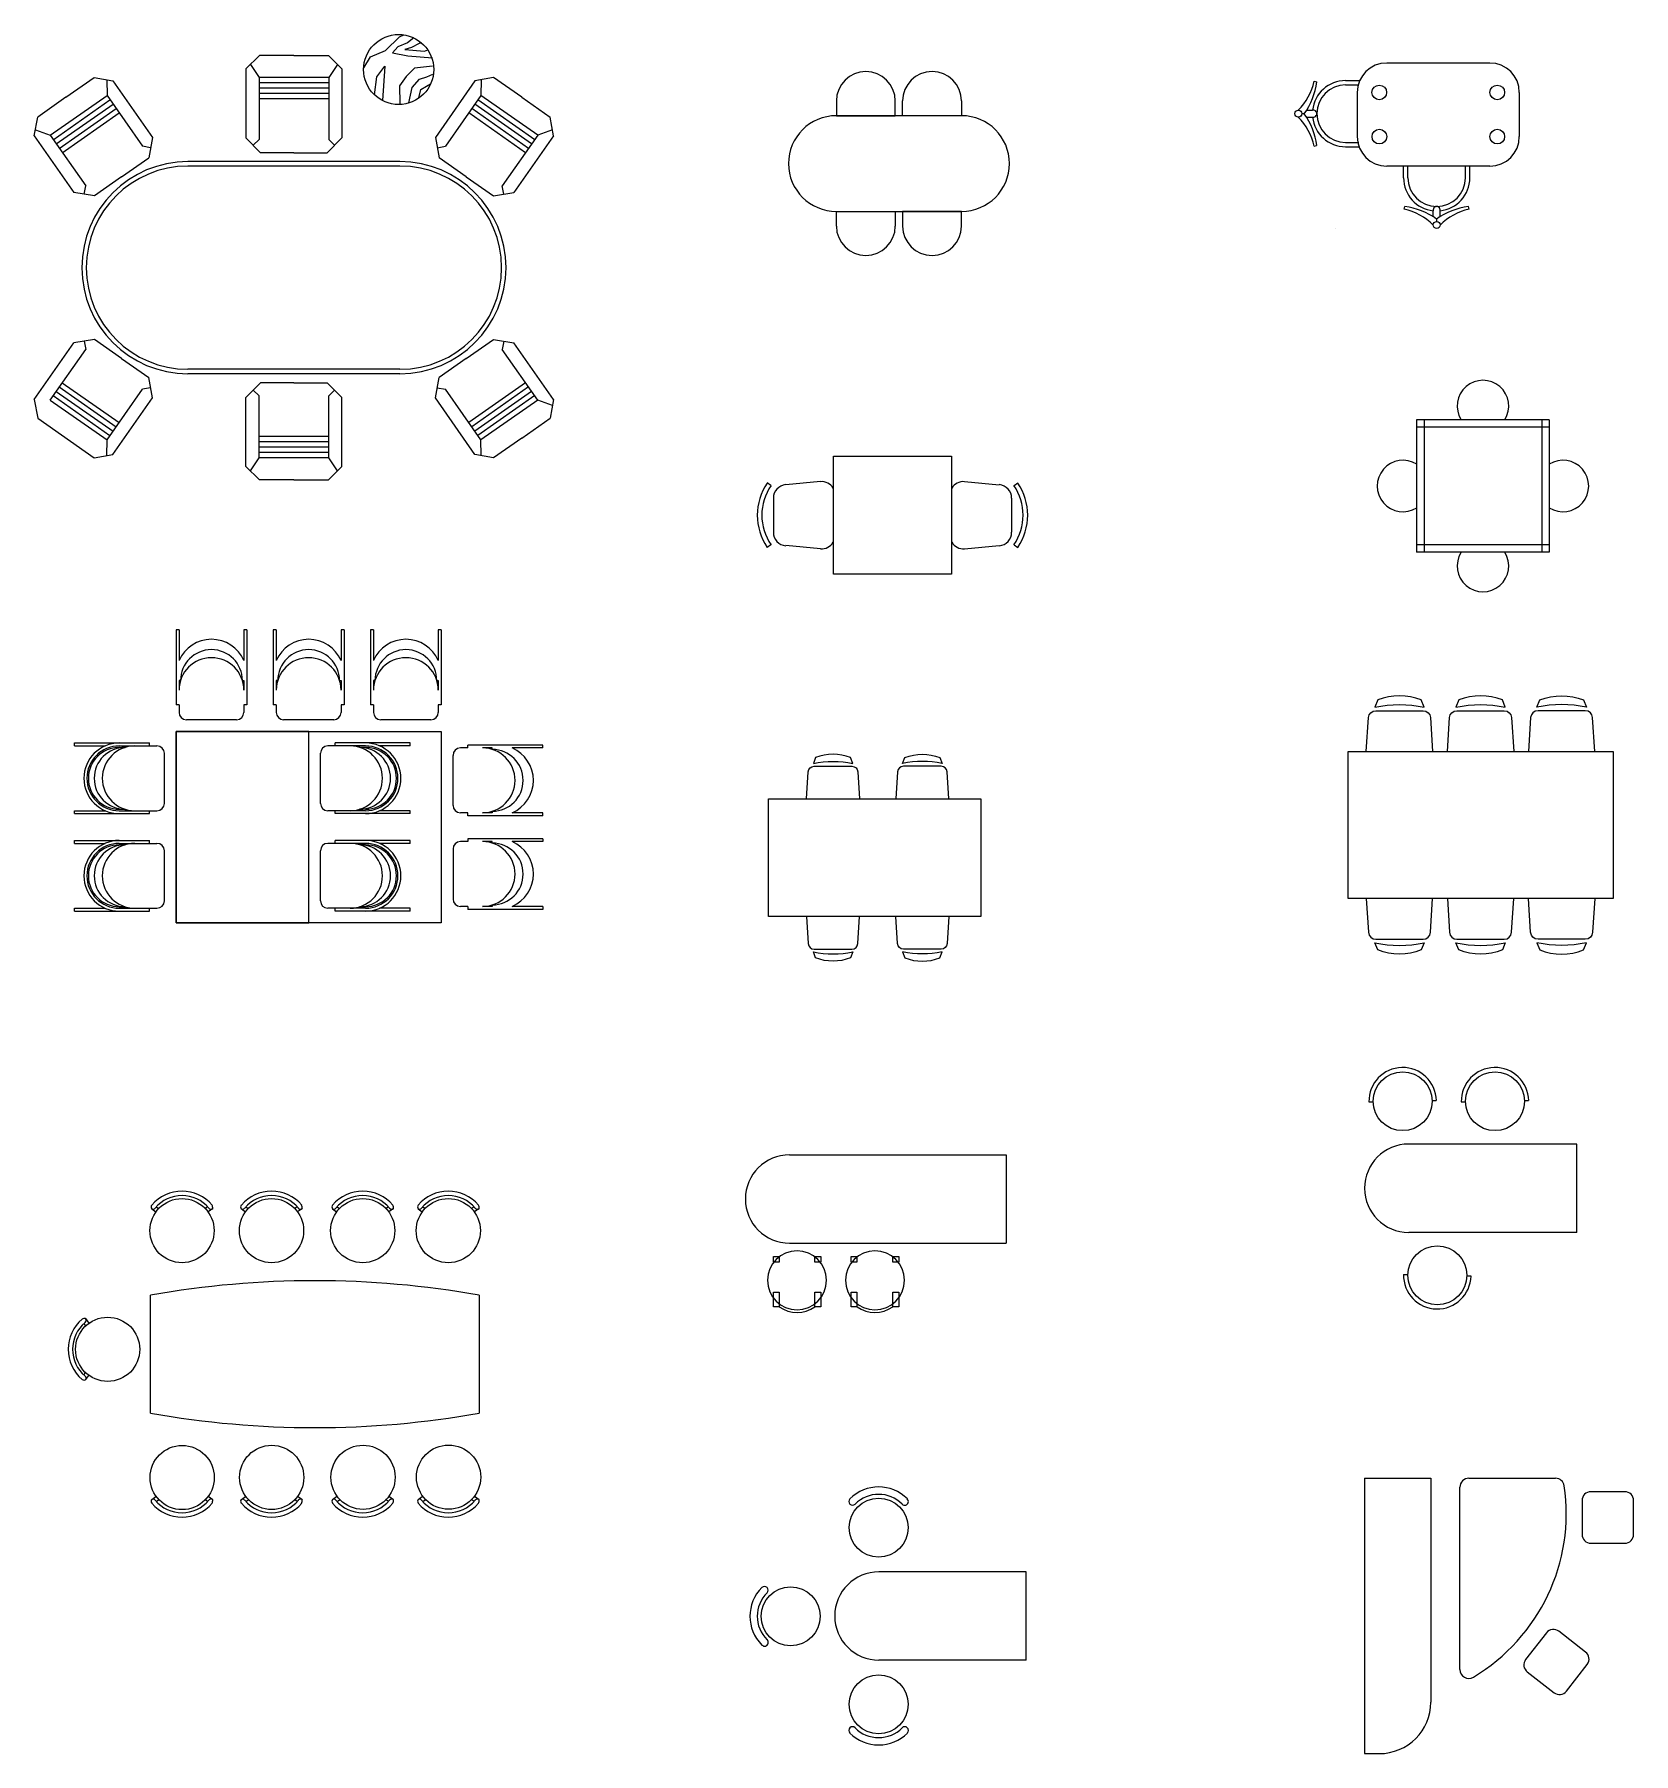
# Model space of a CAD drawing. Header units: millimetres. Extents: x 15905 to 65459, y 54615 to 76704.
# Drawn here: x 54033 to 64891, y 65009 to 76685 of the extents above; entities that cross this region are included whole.
import ezdxf

# ---------------------------------------------------------------- set-up
doc = ezdxf.new("R2010")
doc.units = ezdxf.units.MM
doc.layers.add('Столы', color=250, linetype='Continuous', lineweight=5)

# ---------------------------------------------------------------- blocks, each defined once
blk = doc.blocks.new('БСС01 стол600х1770')
for p, q in [((-1470, 600), (0, 600)), ((0, 600), (0, 0)), ((-1470, 0), (0, 0)), ((-1580, -130), (-1580, -90)), ((-1580, -90), (-1540, -90)), ((-1540, -90), (-1540, -130)), ((-1298, -130), (-1298, -90)), ((-1298, -90), (-1258, -90)), ((-1258, -90), (-1258, -130)), ((-1052, -130), (-1052, -90)), ((-1052, -90), (-1012, -90)), ((-1012, -90), (-1012, -130)), ((-769, -130), (-769, -90)), ((-769, -90), (-729, -90)), ((-729, -90), (-729, -130)), ((-1540, -130), (-1580, -130)), ((-1258, -130), (-1298, -130)), ((-1012, -130), (-1052, -130)), ((-729, -130), (-769, -130)), ((-1580, -333), (-1540, -333)), ((-1580, -433), (-1580, -333)), ((-1540, -333), (-1540, -433)), ((-1298, -433), (-1298, -333)), ((-1298, -333), (-1258, -333)), ((-1258, -333), (-1258, -433)), ((-1052, -333), (-1012, -333)), ((-1052, -433), (-1052, -333)), ((-1012, -333), (-1012, -433)), ((-769, -433), (-769, -333)), ((-769, -333), (-729, -333)), ((-729, -333), (-729, -433)), ((-1540, -433), (-1580, -433)), ((-1258, -433), (-1298, -433)), ((-1012, -433), (-1052, -433)), ((-729, -433), (-769, -433))]:
    blk.add_line(p, q)
for centre, radius, start, end in [((-1470, 300), 300, 90, 270), ((-1419, -252), 200, 0, 180), ((-890, -252), 200, 0, 180), ((-1419, -252), 200, 180, 0), ((-890, -252), 200, 180, 0), ((-1419, -252), 218, 236.2065, 303.7935), ((-890, -252), 218, 236.2065, 303.7935)]:
    blk.add_arc(centre, radius, start, end)
blk = doc.blocks.new('БСС02 стол600х1440')
for p, q in [((-1412, 913), (-1383, 913)), ((-983, 922), (-955, 923)), ((-785, 913), (-756, 913)), ((-356, 922), (-328, 923)), ((0, 627), (-1142, 627)), ((0, 27), (0, 627)), ((0, 27), (-1142, 27)), ((-1177, -259), (-1148, -259)), ((-748, -268), (-719, -269))]:
    blk.add_line(p, q)
for centre in [(-1183, 918), (-556, 918), (-948, -264)]:
    blk.add_circle(centre, 200)
for centre, radius, start, end in [((-1183, 918), 229, 1.2729, 181.2729), ((-556, 918), 229, 1.2729, 181.2729), ((-1142, 327), 300, 90, 270), ((-948, -264), 229, 178.7271, 358.7271)]:
    blk.add_arc(centre, radius, start, end)
blk = doc.blocks.new('БСС04 стол600х1300')
for p, q in [((0, 600), (-1000, 600)), ((0, 0), (0, 600)), ((0, 0), (-1000, 0))]:
    blk.add_line(p, q)
for centre in [(-1002, 900), (-1600, 298), (-1002, -300)]:
    blk.add_circle(centre, 200)
for centre, radius, start, end in [((-1002, 900), 276, 45, 135), ((-1180, 1077), 25, 135, 315), ((-1002, 900), 226, 45, 135), ((-825, 1077), 25, 225, 45), ((-1000, 300), 300, 90, 270), ((-1600, 298), 276, 135, 225), ((-1777, 475), 25, 315, 135), ((-1600, 298), 226, 135, 225), ((-1777, 120), 25, 225, 45), ((-1180, -477), 25, 45, 225), ((-1002, -300), 226, 225, 315), ((-825, -477), 25, 315, 135), ((-1002, -300), 276, 225, 315)]:
    blk.add_arc(centre, radius, start, end)
blk = doc.blocks.new('БСС05 стол450х1870')
for p, q in [((0, 0), (0, -1870)), ((0, 0), (450, 0)), ((450, 0), (450, -1520)), ((708, 0), (1297, 0)), ((648, -1299), (648, -60)), ((0, -1870), (100, -1870))]:
    blk.add_line(p, q)
for points in [[(1477, -151), (1477, -381, 0.414214), (1537, -441), (1767, -441, 0.414214), (1827, -381), (1827, -151, 0.414214), (1767, -91), (1537, -91, 0.414214)], [(1501, -1180), (1320, -1039, 0.414214), (1235, -1049), (1094, -1231, 0.414214), (1105, -1315), (1287, -1456, 0.414214), (1371, -1446), (1512, -1264, 0.414214)]]:
    blk.add_lwpolyline(points, format="xyb", close=True)
for centre, radius, start, end in [((708, -60), 60, 90, 180), ((1297, -60), 60, 8.2999, 90), ((75, -238), 1295, 300.8392, 8.2999), ((708, -1299), 60, 180, 300.8392), ((100, -1520), 350, 270, 0)]:
    blk.add_arc(centre, radius, start, end)
blk = doc.blocks.new('ОГ80_на4персон_стол1440х800')
for points in [[(-164, 280, 0.194537), (-401, 280), (-416, 240, -0.104185), (-148, 240)], [(205, 280, -0.194537), (442, 280), (458, 240, 0.104185), (190, 240)], [(-164, -1080, -0.194537), (-401, -1080), (-416, -1040, 0.104185), (-148, -1040)], [(205, -1080, 0.194537), (442, -1080), (458, -1040, -0.104185), (190, -1040)]]:
    blk.add_lwpolyline(points, format="xyb", close=True)
for points in [[(-462, 0), (-451, 183, -0.395858), (-411, 221), (-154, 221, -0.395858), (-114, 183), (-102, 0, -0.432811)], [(504, 0), (492, 183, 0.395858), (452, 221), (195, 221, 0.395858), (155, 183), (144, 0, 0.432811)], [(-462, -800), (-451, -983, 0.395858), (-411, -1021), (-154, -1021, 0.395858), (-114, -983), (-102, -800, 0.432811)], [(504, -800), (492, -983, -0.395858), (452, -1021), (195, -1021, -0.395858), (155, -983), (144, -800, -0.432811)]]:
    blk.add_lwpolyline(points, format="xyb")
blk.add_lwpolyline([(720, -800), (-720, -800), (-720, 0), (720, 0)], close=True)
blk = doc.blocks.new('ОГ47_на6песон_стол2880х1440')
for p, q in [((-234, 751), (-326, 660)), ((0, 751), (-234, 751)), ((0, 751), (234, 751)), ((326, 660), (234, 751)), ((-1548, 467), (-1356, 601)), ((-1356, 601), (-1229, 579)), ((-1271, 586), (-1269, 479)), ((-326, 660), (-326, 191)), ((-296, 690), (-236, 601)), ((-236, 601), (-236, 181)), ((236, 601), (-236, 601)), ((296, 690), (236, 601)), ((236, 601), (236, 181)), ((326, 660), (326, 191)), ((1356, 601), (1229, 579)), ((1271, 586), (1269, 479)), ((1548, 467), (1356, 601)), ((-1655, 209), (-1269, 479)), ((-1269, 479), (-1028, 135)), ((-1229, 579), (-960, 195)), ((236, 565), (-236, 565)), ((236, 529), (-236, 529)), ((236, 493), (-236, 493)), ((1229, 579), (960, 195)), ((1269, 479), (1028, 135)), ((1655, 209), (1269, 479)), ((-1548, 467), (-1740, 332)), ((-1635, 179), (-1249, 449)), ((-1614, 150), (-1228, 420)), ((-1593, 120), (-1207, 391)), ((-1573, 91), (-1187, 361)), ((236, 457), (-236, 457)), ((1573, 91), (1187, 361)), ((1593, 120), (1207, 391)), ((1614, 150), (1228, 420)), ((1635, 179), (1249, 449)), ((1548, 467), (1740, 332)), ((-1763, 205), (-1740, 332)), ((-1755, 247), (-1655, 209)), ((1755, 247), (1655, 209)), ((1763, 205), (1740, 332)), ((-1763, 205), (-1494, -179)), ((-1655, 209), (-1414, -135)), ((-973, 125), (-1028, 135)), ((-960, 195), (-985, 55)), ((-326, 191), (-226, 91)), ((-276, 141), (-236, 181)), ((226, 91), (326, 191)), ((276, 141), (236, 181)), ((960, 195), (985, 55)), ((973, 125), (1028, 135)), ((1655, 209), (1414, -135)), ((1763, 205), (1494, -179)), ((-1170, -74), (-985, 55)), ((720, 30), (-720, 30)), ((720, 0), (-720, 0)), ((0, 91), (-226, 91)), ((0, 91), (226, 91)), ((1170, -74), (985, 55)), ((-1170, -74), (-1355, -203)), ((1170, -74), (1355, -203)), ((-1355, -203), (-1494, -179)), ((-1424, -191), (-1414, -135)), ((1355, -203), (1494, -179)), ((1424, -191), (1414, -135)), ((-1763, -1585), (-1494, -1201)), ((-1655, -1589), (-1414, -1245)), ((-1355, -1177), (-1494, -1201)), ((-1424, -1189), (-1414, -1245)), ((-1170, -1306), (-1355, -1177)), ((1170, -1306), (1355, -1177)), ((1355, -1177), (1494, -1201)), ((1424, -1189), (1414, -1245)), ((1655, -1589), (1414, -1245)), ((1763, -1585), (1494, -1201)), ((-1170, -1306), (-985, -1435)), ((720, -1380), (-720, -1380)), ((720, -1380), (-720, -1380)), ((1170, -1306), (985, -1435)), ((-1593, -1500), (-1207, -1771)), ((-1573, -1471), (-1187, -1741)), ((-1269, -1859), (-1028, -1515)), ((-973, -1505), (-1028, -1515)), ((-960, -1575), (-985, -1435)), ((720, -1410), (-720, -1410)), ((720, -1410), (-720, -1410)), ((-326, -1571), (-226, -1471)), ((0, -1471), (-226, -1471)), ((0, -1471), (226, -1471)), ((226, -1471), (326, -1571)), ((960, -1575), (985, -1435)), ((973, -1505), (1028, -1515)), ((1269, -1859), (1028, -1515)), ((1573, -1471), (1187, -1741)), ((1593, -1500), (1207, -1771)), ((-1763, -1585), (-1740, -1712)), ((-1655, -1589), (-1269, -1859)), ((-1635, -1559), (-1249, -1829)), ((-1614, -1530), (-1228, -1800)), ((-1229, -1959), (-960, -1575)), ((-326, -2040), (-326, -1571)), ((-276, -1521), (-236, -1561)), ((-236, -1981), (-236, -1561)), ((276, -1521), (236, -1561)), ((236, -1981), (236, -1561)), ((326, -2040), (326, -1571)), ((1229, -1959), (960, -1575)), ((1614, -1530), (1228, -1800)), ((1635, -1559), (1249, -1829)), ((1655, -1589), (1269, -1859)), ((1755, -1627), (1655, -1589)), ((1763, -1585), (1740, -1712)), ((-1740, -1712), (-1356, -1981)), ((1548, -1847), (1740, -1712)), ((-1271, -1966), (-1269, -1859)), ((236, -1837), (-236, -1837)), ((1271, -1966), (1269, -1859)), ((1548, -1847), (1356, -1981)), ((-1356, -1981), (-1229, -1959)), ((-296, -2070), (-236, -1981)), ((236, -1873), (-236, -1873)), ((236, -1909), (-236, -1909)), ((236, -1945), (-236, -1945)), ((236, -1981), (-236, -1981)), ((296, -2070), (236, -1981)), ((1356, -1981), (1229, -1959)), ((-234, -2131), (-326, -2040)), ((326, -2040), (234, -2131)), ((0, -2131), (-234, -2131)), ((0, -2131), (234, -2131))]:
    blk.add_line(p, q)
for points in [[(474, 668), (519, 741), (622, 785), (716, 877), (747, 891)], [(814, 871), (772, 836), (705, 810), (669, 769), (774, 749), (941, 734)], [(865, 837), (850, 833), (799, 806), (752, 792), (886, 781), (908, 789)], [(548, 483), (563, 607), (616, 678), (601, 446)], [(941, 678), (818, 664), (763, 608), (717, 545), (718, 424)], [(781, 429), (803, 533), (852, 591), (902, 607), (943, 625)], [(849, 463), (862, 519), (899, 542), (928, 559)]]:
    blk.add_lwpolyline(points)
blk.add_circle((711, 656), 238)
for centre, radius, start, end in [((-720, -690), 720, 90, 270), ((-720, -690), 690, 90, 270), ((720, -690), 720, 270, 90), ((720, -690), 690, 270, 90)]:
    blk.add_arc(centre, radius, start, end)
blk = doc.blocks.new('ОГ51_на9персон_стол2230х1000')
for p, q in [((-1107, 488), (-1080, 467)), ((-1077, 502), (-1061, 490)), ((-728, 502), (-747, 488)), ((-693, 490), (-725, 467)), ((-499, 488), (-471, 467)), ((-469, 502), (-452, 490)), ((-120, 502), (-139, 488)), ((-85, 490), (-117, 467)), ((120, 488), (148, 467)), ((151, 502), (167, 490)), ((500, 502), (480, 488)), ((534, 490), (502, 467)), ((702, 488), (729, 467)), ((732, 502), (748, 490)), ((1081, 502), (1061, 488)), ((1116, 490), (1084, 467)), ((-1569, -291), (-1555, -311)), ((-1557, -257), (-1534, -289)), ((-1569, -641), (-1557, -624)), ((-1554, -671), (-1534, -643)), ((-1107, -1485), (-1080, -1465)), ((-1077, -1500), (-1061, -1488)), ((-728, -1500), (-747, -1486)), ((-693, -1488), (-725, -1465)), ((-499, -1485), (-471, -1465)), ((-469, -1500), (-452, -1488)), ((-120, -1500), (-139, -1486)), ((-85, -1488), (-117, -1465)), ((120, -1485), (148, -1465)), ((151, -1500), (167, -1488)), ((500, -1500), (480, -1486)), ((534, -1488), (502, -1465)), ((702, -1485), (729, -1465)), ((732, -1500), (748, -1488)), ((1081, -1500), (1061, -1486)), ((1116, -1488), (1084, -1465))]:
    blk.add_line(p, q)
for points in [[(-1115, -899), (-1115, -99)], [(1115, -99), (1115, -899)]]:
    blk.add_lwpolyline(points)
for centre in [(-902, 340), (-294, 340), (325, 340), (906, 340), (-1407, -466), (-901, -1337), (-293, -1336), (327, -1335), (908, -1334)]:
    blk.add_circle(centre, 218)
for centre, radius, start, end in [((-902, 340), 268, 40.2729, 139.7271), ((-294, 340), 268, 40.2729, 139.7271), ((325, 340), 268, 40.2729, 139.7271), ((906, 340), 268, 40.2729, 139.7271), ((-1092, 501), 20, 139.7271, 219.8242), ((-1100, 506), 20, 248.872, 319.9064), ((-902, 340), 238, 40.0936, 139.9064), ((-705, 506), 20, 220.0936, 305.6519), ((-734, 494), 40.9, 354.1192, 27.9442), ((-484, 501), 20, 139.7271, 219.8242), ((-492, 506), 20, 248.872, 319.9064), ((-294, 340), 238, 40.0936, 139.9064), ((-97, 506), 20, 220.0936, 305.6519), ((-126, 494), 40.9, 354.1192, 27.9442), ((136, 501), 20, 139.7271, 219.8242), ((128, 506), 20, 248.872, 319.9064), ((325, 340), 238, 40.0936, 139.9064), ((523, 506), 20, 220.0936, 305.6519), ((494, 494), 40.9, 354.1192, 27.9442), ((717, 501), 20, 139.7271, 219.8242), ((709, 506), 20, 248.872, 319.9064), ((906, 340), 238, 40.0936, 139.9064), ((1104, 506), 20, 220.0936, 305.6519), ((1075, 494), 40.9, 354.1192, 27.9442), ((0, -6325), 6325, 79.8461, 100.1546), ((-1407, -466), 268, 130.2729, 229.7271), ((-1407, -466), 238, 130.0936, 229.9064), ((-1561, -297), 40.9, 84.1192, 117.9442), ((-1573, -268), 20, 310.0936, 35.6519), ((-1567, -655), 20, 229.7271, 309.8242), ((-1573, -664), 20, 338.872, 49.9064), ((0, 5327), 6325, 259.8454, 280.1539), ((-1092, -1498), 20, 140.1758, 220.2729), ((-1100, -1504), 20, 40.0936, 111.128), ((-902, -1338), 268, 220.2729, 319.7271), ((-902, -1338), 238, 220.0936, 319.9064), ((-705, -1504), 20, 54.3481, 139.9064), ((-734, -1492), 40.9, 332.0558, 5.8808), ((-484, -1498), 20, 140.1758, 220.2729), ((-492, -1504), 20, 40.0936, 111.128), ((-294, -1338), 268, 220.2729, 319.7271), ((-294, -1338), 238, 220.0936, 319.9064), ((-97, -1504), 20, 54.3481, 139.9064), ((-126, -1492), 40.9, 332.0558, 5.8808), ((136, -1498), 20, 140.1758, 220.2729), ((128, -1504), 20, 40.0936, 111.128), ((325, -1338), 268, 220.2729, 319.7271), ((325, -1338), 238, 220.0936, 319.9064), ((523, -1504), 20, 54.3481, 139.9064), ((494, -1492), 40.9, 332.0558, 5.8808), ((717, -1498), 20, 140.1758, 220.2729), ((709, -1504), 20, 40.0936, 111.128), ((906, -1338), 268, 220.2729, 319.7271), ((906, -1338), 238, 220.0936, 319.9064), ((1104, -1504), 20, 54.3481, 139.9064), ((1075, -1492), 40.9, 332.0558, 5.8808)]:
    blk.add_arc(centre, radius, start, end)
blk = doc.blocks.new('ОГ77_на2персон_стол1100х700')
for p, q in [((350, 0), (-350, 0)), ((-843, -124), (-826, -129)), ((-630, -119), (-533, -119)), ((-630, -149), (-540, -149)), ((-550, -200), (-550, -500)), ((550, -200), (550, -500)), ((-975, -344), (-974, -344)), ((-927, -344), (-910, -344)), ((-895, -321), (-854, -321)), ((-895, -368), (-854, -368)), ((-843, -565), (-826, -560)), ((-630, -539), (-540, -539)), ((-630, -569), (-538, -569)), ((350, -700), (-350, -700)), ((-236, -780), (-236, -700)), ((-206, -780), (-206, -700)), ((184, -780), (184, -700)), ((214, -780), (214, -700)), ((-232, -993), (-227, -975)), ((-35, -1044), (-35, -1003)), ((12, -1044), (12, -1003)), ((209, -993), (204, -975)), ((-11, -1076), (-11, -1060))]:
    blk.add_line(p, q)
for centre, radius in [((-401, -200), 50), ((400, -200), 50), ((-950, -344), 23.6), ((-400, -500), 50), ((400, -500), 50), ((-11, -1100), 23.6)]:
    blk.add_circle(centre, radius)
for centre, radius, start, end in [((-350, -200), 200, 90, 180), ((350, -200), 200, 0, 90), ((-1236, -38), 402, 315.2581, 347.6132), ((-1302, -66), 481, 324.6415, 352.509), ((-630, -344), 225, 90, 173.9876), ((-630, -344), 195, 90, 270), ((-1302, -623), 481, 7.491, 35.3585), ((-848, -344), 23.6, 257.1116, 102.8884), ((-1236, -651), 402, 12.3868, 44.7419), ((-630, -344), 225, 186.0124, 270), ((-350, -500), 200, 180, 270), ((350, -500), 200, 270, 0), ((-11, -780), 225, 180, 263.9876), ((-11, -780), 195, 180, 0), ((-11, -780), 225, 276.0124, 0), ((-318, -1386), 402, 45.2581, 77.6132), ((-290, -1452), 481, 54.6415, 82.509), ((-11, -998), 23.6, 347.1116, 192.8884), ((267, -1452), 481, 97.491, 125.3585), ((295, -1386), 402, 102.3868, 134.7419)]:
    blk.add_arc(centre, radius, start, end)
blk = doc.blocks.new('ОГ49_на6персон_стол1800х1300')
for p, q in [((-900, 1340), (-900, 830)), ((-880, 1340), (-900, 1340)), ((-880, 1340), (-880, 1132)), ((-440, 1340), (-440, 1132)), ((-420, 1340), (-440, 1340)), ((-420, 1340), (-420, 830)), ((-240, 1340), (-240, 830)), ((-220, 1340), (-240, 1340)), ((-220, 1340), (-220, 1132)), ((220, 1340), (220, 1132)), ((240, 1340), (220, 1340)), ((240, 1340), (240, 830)), ((420, 1340), (420, 830)), ((440, 1340), (420, 1340)), ((440, 1340), (440, 1132)), ((880, 1340), (880, 1132)), ((900, 1340), (880, 1340)), ((900, 1340), (900, 830)), ((-880, 996), (-880, 931)), ((-870, 996), (-880, 996)), ((-450, 996), (-440, 996)), ((-440, 996), (-440, 931)), ((-220, 996), (-220, 931)), ((-210, 996), (-220, 996)), ((210, 996), (220, 996)), ((220, 996), (220, 931)), ((440, 996), (440, 931)), ((450, 996), (440, 996)), ((870, 996), (880, 996)), ((880, 996), (880, 931)), ((-880, 830), (-900, 830)), ((-880, 830), (-880, 780)), ((-420, 830), (-440, 830)), ((-440, 830), (-440, 780)), ((-220, 830), (-240, 830)), ((-220, 830), (-220, 780)), ((240, 830), (220, 830)), ((220, 830), (220, 780)), ((440, 830), (420, 830)), ((440, 830), (440, 780)), ((900, 830), (880, 830)), ((880, 830), (880, 780)), ((-490, 730), (-830, 730)), ((170, 730), (-170, 730)), ((830, 730), (490, 730)), ((-900, 650), (900, 650)), ((-900, -650), (-900, 650)), ((0, 650), (-900, 650)), ((-900, 650), (-900, -650)), ((0, -650), (0, 650)), ((900, 650), (900, -650)), ((-1590, 572), (-1080, 572)), ((-1590, 552), (-1590, 572)), ((-1590, 552), (-1382, 552)), ((-1286, 552), (-1030, 552)), ((-1286, 542), (-1246, 542)), ((-1246, 542), (-1246, 552)), ((-1080, 552), (-1080, 572)), ((-980, 162), (-980, 502)), ((80, 162), (80, 502)), ((386, 552), (130, 552)), ((690, 572), (180, 572)), ((180, 552), (180, 572)), ((346, 542), (346, 552)), ((386, 542), (346, 542)), ((690, 552), (482, 552)), ((690, 552), (690, 572)), ((980, 148), (980, 488)), ((1080, 538), (1030, 538)), ((1590, 558), (1080, 558)), ((1080, 538), (1080, 558)), ((1246, 538), (1181, 538)), ((1246, 528), (1246, 538)), ((1590, 538), (1382, 538)), ((1590, 538), (1590, 558)), ((-1286, 122), (-1246, 122)), ((-1246, 122), (-1246, 112)), ((386, 122), (346, 122)), ((346, 122), (346, 112)), ((-1590, 112), (-1382, 112)), ((-1590, 92), (-1590, 112)), ((-1590, 92), (-1080, 92)), ((-1286, 112), (-1030, 112)), ((-1080, 92), (-1080, 112)), ((386, 112), (130, 112)), ((180, 92), (180, 112)), ((690, 92), (180, 92)), ((690, 112), (482, 112)), ((690, 92), (690, 112)), ((1080, 98), (1030, 98)), ((1080, 78), (1080, 98)), ((1590, 78), (1080, 78)), ((1246, 98), (1181, 98)), ((1246, 108), (1246, 98)), ((1590, 98), (1382, 98)), ((1590, 78), (1590, 98)), ((-1590, -90), (-1080, -90)), ((-1590, -110), (-1590, -90)), ((-1590, -110), (-1382, -110)), ((-1286, -110), (-1030, -110)), ((-1246, -120), (-1246, -110)), ((-1080, -110), (-1080, -90)), ((386, -110), (130, -110)), ((690, -90), (180, -90)), ((180, -110), (180, -90)), ((346, -120), (346, -110)), ((690, -110), (482, -110)), ((690, -110), (690, -90)), ((1080, -98), (1030, -98)), ((1590, -78), (1080, -78)), ((1080, -78), (1080, -98)), ((1246, -98), (1181, -98)), ((1246, -108), (1246, -98)), ((1590, -98), (1382, -98)), ((1590, -78), (1590, -98)), ((-1286, -120), (-1246, -120)), ((-980, -500), (-980, -160)), ((80, -500), (80, -160)), ((386, -120), (346, -120)), ((980, -148), (980, -488)), ((-1590, -550), (-1382, -550)), ((-1590, -570), (-1590, -550)), ((-1590, -570), (-1080, -570)), ((-1286, -540), (-1246, -540)), ((-1286, -550), (-1030, -550)), ((-1246, -540), (-1246, -550)), ((-1080, -570), (-1080, -550)), ((386, -550), (130, -550)), ((180, -570), (180, -550)), ((690, -570), (180, -570)), ((386, -540), (346, -540)), ((346, -540), (346, -550)), ((690, -550), (482, -550)), ((690, -570), (690, -550)), ((1080, -538), (1030, -538)), ((1080, -538), (1080, -558)), ((1590, -558), (1080, -558)), ((1246, -538), (1181, -538)), ((1246, -528), (1246, -538)), ((1590, -538), (1382, -538)), ((1590, -538), (1590, -558)), ((900, -650), (-900, -650)), ((-900, -650), (0, -650))]:
    blk.add_line(p, q)
for centre, radius, start, end in [((-660, 1036), 240, 23.5565, 156.4435), ((-660, 996), 210, 0, 180), ((0, 1036), 240, 23.5565, 156.4435), ((0, 996), 210, 0, 180), ((660, 1036), 240, 23.5565, 156.4435), ((660, 996), 210, 0, 180), ((-660, 931), 220, 0, 180), ((0, 931), 220, 0, 180), ((660, 931), 220, 0, 180), ((-830, 780), 50, 180, 270), ((-490, 780), 50, 270, 0), ((-170, 780), 50, 180, 270), ((170, 780), 50, 270, 0), ((490, 780), 50, 180, 270), ((830, 780), 50, 270, 0), ((-1286, 332), 240, 90, 270), ((-1286, 332), 220, 90, 270), ((-1286, 332), 210, 90, 270), ((-1246, 332), 210, 90, 270), ((-1181, 332), 220, 90, 270), ((-1030, 502), 50, 0, 90), ((130, 502), 50, 90, 180), ((281, 332), 220, 270, 90), ((346, 332), 210, 270, 90), ((386, 332), 240, 270, 90), ((386, 332), 220, 270, 90), ((386, 332), 210, 270, 90), ((1030, 488), 50, 90, 180), ((1181, 318), 220, 270, 90), ((1246, 318), 210, 270, 90), ((1286, 318), 240, 293.5565, 66.4435), ((-1030, 162), 50, 270, 0), ((130, 162), 50, 180, 270), ((1030, 148), 50, 180, 270), ((-1286, -330), 240, 90, 270), ((-1286, -330), 220, 90, 270), ((-1181, -330), 220, 90, 270), ((-1030, -160), 50, 0, 90), ((130, -160), 50, 90, 180), ((281, -330), 220, 270, 90), ((386, -330), 240, 270, 90), ((386, -330), 220, 270, 90), ((1030, -148), 50, 90, 180), ((1181, -318), 220, 270, 90), ((1246, -318), 210, 270, 90), ((1286, -318), 240, 293.5565, 66.4435), ((-1286, -330), 210, 90, 270), ((-1246, -330), 210, 90, 270), ((346, -330), 210, 270, 90), ((386, -330), 210, 270, 90), ((-1030, -500), 50, 270, 0), ((130, -500), 50, 180, 270), ((1030, -488), 50, 180, 270)]:
    blk.add_arc(centre, radius, start, end)
blk = doc.blocks.new('ОГ76_на4персон_стол1500х650')
for p, q in [((0, 425), (0, 325)), ((400, 325), (400, 425)), ((450, 325), (450, 425)), ((850, 425), (850, 325)), ((850, 325), (0, 325)), ((0, 325), (400, 325)), ((850, 325), (450, 325)), ((0, -325), (850, -325)), ((0, -425), (0, -325)), ((0, -325), (400, -325)), ((400, -325), (400, -425)), ((450, -325), (450, -425)), ((850, -325), (450, -325)), ((850, -425), (850, -325))]:
    blk.add_line(p, q)
for centre, radius, start, end in [((200, 425), 200, 0, 180), ((650, 425), 200, 0, 180), ((0, 0), 325, 90, 270), ((850, 0), 325, 270, 90), ((200, -425), 200, 180, 0), ((650, -425), 200, 180, 0)]:
    blk.add_arc(centre, radius, start, end)
blk = doc.blocks.new('ОГ78_на2персон_стол800х800')
for p, q in [((-400, -800), (-400, 0)), ((-400, 0), (400, 0)), ((400, 0), (400, -800)), ((-825, -199), (-850, -181)), ((-489, -172), (-724, -193)), ((489, -172), (724, -193)), ((825, -199), (850, -181)), ((-809, -285), (-809, -515)), ((809, -285), (809, -515)), ((-825, -601), (-850, -619)), ((-489, -628), (-724, -607)), ((489, -628), (724, -607)), ((825, -601), (850, -619)), ((400, -800), (-400, -800))]:
    blk.add_line(p, q)
for centre, radius, start, end in [((-531, -400), 387, 145.6197, 214.3803), ((-531, -400), 356, 145.6197, 214.3803), ((-716, -285), 92.9, 94.9697, 180), ((-481, -265), 92.9, 31.593, 94.9697), ((481, -265), 92.9, 85.0303, 148.407), ((716, -285), 92.9, 0, 85.0303), ((531, -400), 356, 325.6197, 34.3803), ((531, -400), 387, 325.6197, 34.3803), ((-716, -515), 92.9, 180, 265.0303), ((716, -515), 92.9, 274.9697, 0), ((-481, -535), 92.9, 265.0303, 328.407), ((481, -535), 92.9, 211.593, 274.9697)]:
    blk.add_arc(centre, radius, start, end)
blk = doc.blocks.new('ОГ79_на4персон_стол900х900')
for p, q in [((-450, 50), (-450, -850)), ((450, 50), (-450, 50)), ((450, 0), (-450, 0)), ((-400, 50), (-400, -850)), ((400, 50), (400, -850)), ((450, 50), (450, -850)), ((450, -800), (-450, -800)), ((450, -850), (-450, -850))]:
    blk.add_line(p, q)
for centre, start, end in [((0, 143), 327.8341, 212.1659), ((-543, -400), 57.8341, 302.1659), ((543, -400), 237.8341, 122.1659), ((0, -943), 147.8341, 32.1659)]:
    blk.add_arc(centre, 175, start, end)
blk = doc.blocks.new('ОГ80_на6персон_стол1800х1725')
for points in [[(497, 1349, 0.194537), (202, 1349), (182, 1300, -0.104185), (517, 1300)], [(1048, 1349, 0.194537), (752, 1349), (733, 1300, -0.104185), (1067, 1300)], [(1303, 1349, -0.194537), (1598, 1349), (1618, 1300, 0.104185), (1283, 1300)], [(497, -349, -0.194537), (202, -349), (182, -300, 0.104185), (517, -300)], [(1048, -349, -0.194537), (752, -349), (733, -300, 0.104185), (1067, -300)], [(1303, -349, 0.194537), (1598, -349), (1618, -300, -0.104185), (1283, -300)]]:
    blk.add_lwpolyline(points, format="xyb", close=True)
for points in [[(124, 1000), (139, 1229, -0.395858), (189, 1276), (510, 1276, -0.395858), (560, 1229), (574, 1000, -0.432811)], [(675, 1000), (690, 1229, -0.395858), (739, 1276), (1061, 1276, -0.395858), (1110, 1229), (1125, 1000, -0.432811)], [(1676, 1000), (1661, 1229, 0.395858), (1611, 1276), (1290, 1276, 0.395858), (1240, 1229), (1226, 1000, 0.432811)], [(124, 0), (139, -229, 0.395858), (189, -276), (510, -276, 0.395858), (560, -229), (574, 0, 0.432811)], [(675, 0), (690, -229, 0.395858), (739, -276), (1061, -276, 0.395858), (1110, -229), (1125, 0, 0.432811)], [(1676, 0), (1661, -229, -0.395858), (1611, -276), (1290, -276, -0.395858), (1240, -229), (1226, 0, -0.432811)]]:
    blk.add_lwpolyline(points, format="xyb")
blk.add_lwpolyline([(1800, 0), (0, 0), (0, 1000), (1800, 1000)], close=True)

msp = doc.modelspace()

# ---------------------------------------------------------------- linework, layer by layer
at = {"layer": 'Столы'}
msp.add_line((62867, 75367), (62867, 75368), dxfattribs=at)

# ---------------------------------------------------------------- block references
for name, p in [('ОГ47_на6песон_стол2880х1440', (55795, 75791)), ('ОГ77_на2персон_стол1100х700', (63565, 76491)), ('ОГ76_на4персон_стол1500х650', (59478, 75808)), ('ОГ79_на4персон_стол900х900', (63868, 74018)), ('ОГ78_на2персон_стол800х800', (59859, 73820)), ('ОГ49_на6персон_стол1800х1300', (55895, 71301)), ('ОГ80_на6персон_стол1800х1725', (62952, 70816)), ('ОГ80_на4персон_стол1440х800', (59738, 71494)), ('БСС02 стол600х1440', (64506, 68522)), ('БСС01 стол600х1770', (60630, 68476)), ('ОГ51_на9персон_стол2230х1000', (55937, 68221)), ('БСС04 стол600х1300', (60767, 65644)), ('БСС05 стол450х1870', (63064, 66879))]:
    msp.add_blockref(name, p, dxfattribs=at)

doc.saveas('drawing.dxf')
